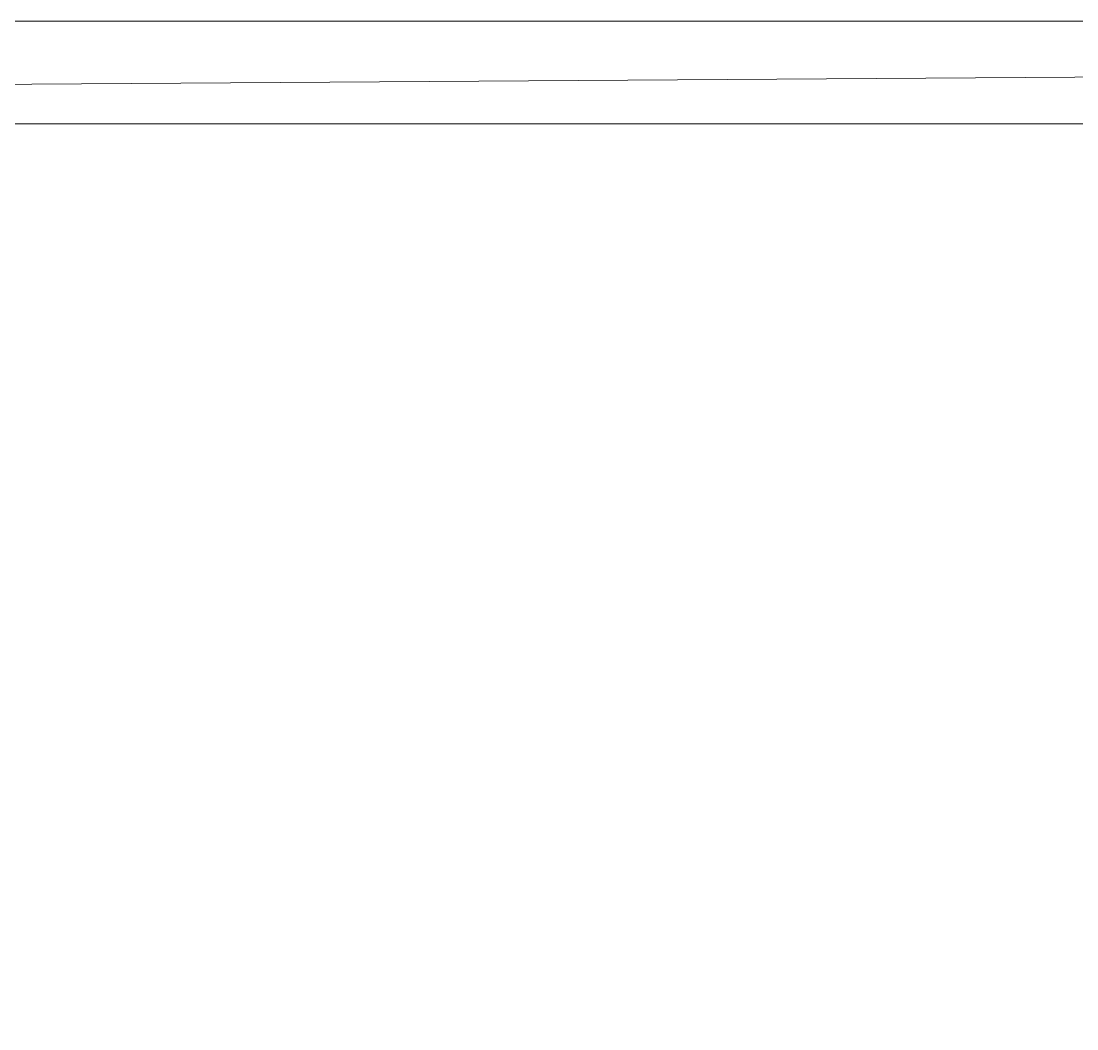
# Model space of a CAD drawing. Header units: metres. Extents: x -150801 to 1016817, y -66838 to 268038.
# Drawn here: x -111577 to -109520, y 202109 to 204073 of the extents above; entities that cross this region are included whole.
import ezdxf

# ---------------------------------------------------------------- set-up
doc = ezdxf.new("R2010")
doc.units = ezdxf.units.M
doc.layers.add('A-FLOR', color=192, linetype='Continuous', lineweight=9)
doc.layers.add('A-WALL', color=113, linetype='Continuous', lineweight=9)

msp = doc.modelspace()

# ---------------------------------------------------------------- meshes
at = {"layer": 'A-FLOR'}
mesh = msp.add_polyface(dxfattribs=at)
corners = [(-123269.9, 198872.6, 1289530), (-123269.9, 204072.6, 1289530), (-93069.9, 204072.6, 1289530), (-93069.9, 198872.6, 1289530)]
mesh.append_faces([[corners[k] for k in face] for face in [(2, 3, 0, 1)]])
mesh = msp.add_polyface(dxfattribs=at)
corners = [(-123269.9, 198872.6, 1290000), (-93069.9, 198872.6, 1290000), (-93069.9, 204072.6, 1290000), (-123269.9, 204072.6, 1290000)]
mesh.append_faces([[corners[k] for k in face] for face in [(2, 3, 0, 1)]])
mesh = msp.add_polyface(dxfattribs=at)
corners = [(-93069.9, 204072.6, 1289530), (-123269.9, 204072.6, 1289530), (-123269.9, 204072.6, 1290000), (-93069.9, 204072.6, 1290000)]
mesh.append_faces([[corners[k] for k in face] for face in [(0, 1, 2, 3)]])
at = {"layer": 'A-WALL'}
mesh = msp.add_polyface(dxfattribs=at)
corners = [(-93269.9, 204072.6, 1290000), (-123269.9, 204072.6, 1290000), (-123269.9, 204072.6, 1294000), (-93269.9, 204072.6, 1294000)]
mesh.append_faces([[corners[k] for k in face] for face in [(3, 0, 1, 2)]])
mesh = msp.add_polyface(dxfattribs=at)
corners = [(-123269.9, 204072.6, 1290000), (-93269.9, 204072.6, 1290000), (-93269.9, 203872.6, 1290000), (-123069.9, 203872.6, 1290000), (-123269.9, 203872.6, 1290000)]
mesh.append_faces([[corners[k] for k in face] for face in [(3, 0, 1, 2)]], dxfattribs={"vtx0": -1})
mesh.append_faces([[corners[k] for k in face] for face in [(3, 4, 0)]], dxfattribs={"vtx2": -1})
mesh = msp.add_polyface(dxfattribs=at)
corners = [(-93269.9, 204072.6, 1294000), (-123269.9, 204072.6, 1294000), (-123269.9, 203872.6, 1294000), (-123069.9, 203872.6, 1294000), (-93269.9, 203872.6, 1294000)]
mesh.append_faces([[corners[k] for k in face] for face in [(3, 0, 1, 2)]], dxfattribs={"vtx0": -1})
mesh.append_faces([[corners[k] for k in face] for face in [(3, 4, 0)]], dxfattribs={"vtx2": -1})
mesh = msp.add_polyface(dxfattribs=at)
corners = [(-93269.9, 203872.6, 1290000), (-93269.9, 203872.6, 1294000), (-123069.9, 203872.6, 1294000), (-123269.9, 203872.6, 1294000), (-123269.9, 203872.6, 1290000), (-123069.9, 203872.6, 1290000)]
mesh.append_faces([[corners[k] for k in face] for face in [(2, 3, 4, 5), (5, 0, 1, 2)]], dxfattribs={"vtx3": -1})

doc.saveas('drawing.dxf')
